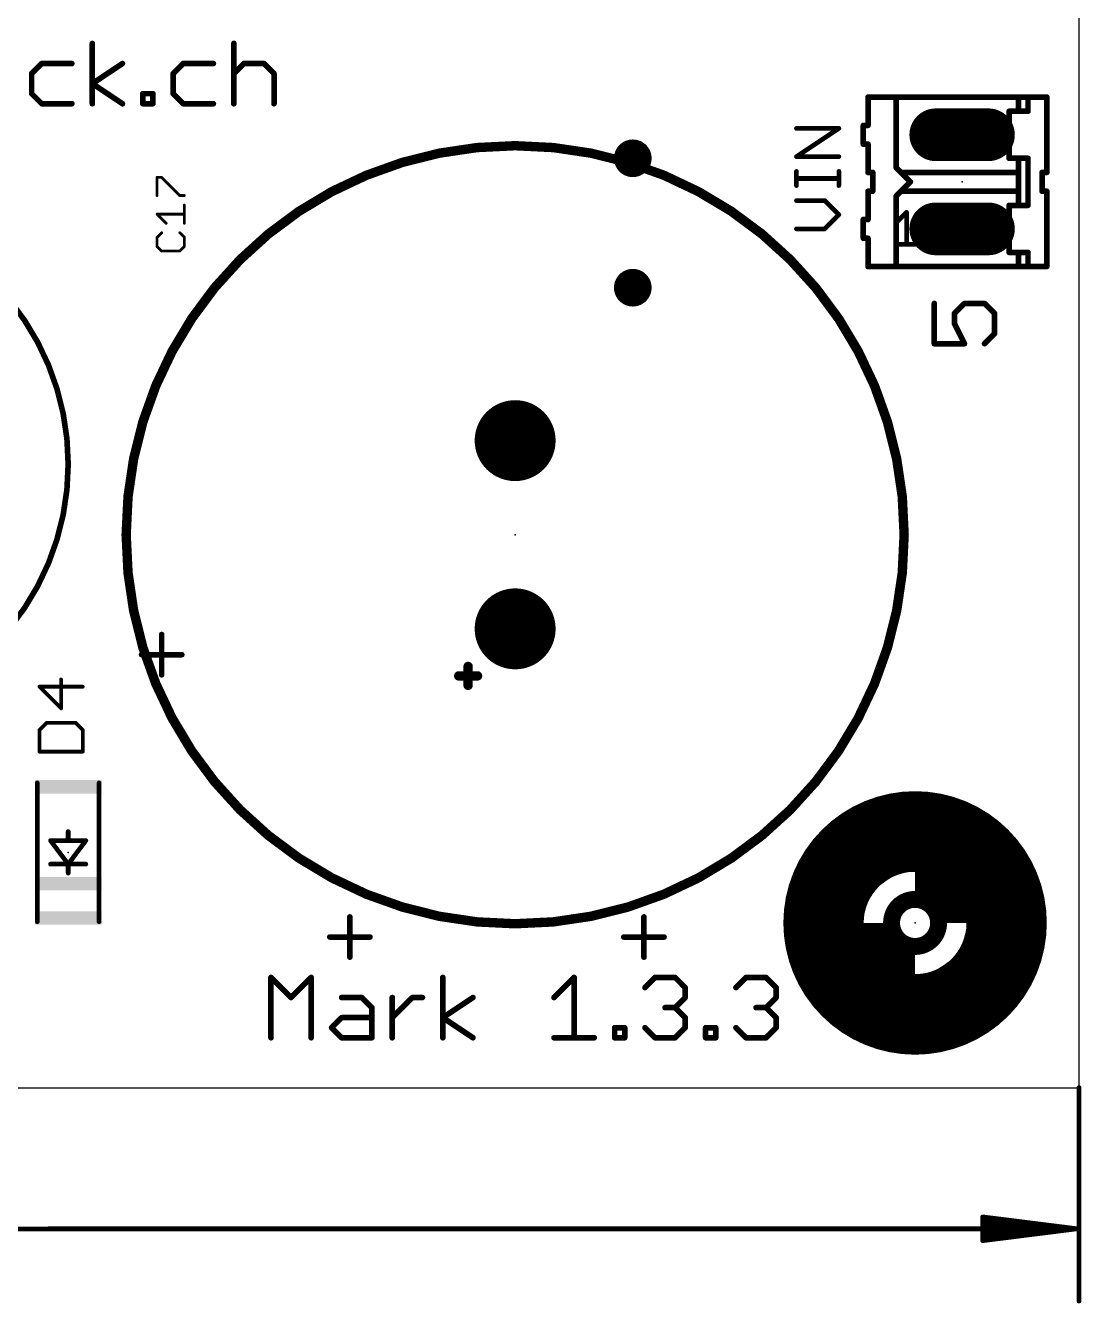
# Model space of a CAD drawing. Extents: x -7 to 105, y 1 to 61.
# Drawn here: x 76.32 to 104.82, y 0.52 to 35.02 of the extents above; entities that cross this region are included whole.
import ezdxf

# ---------------------------------------------------------------- set-up
doc = ezdxf.new("R2010")
doc.units = 0
for name, color, linetype in [('17', 110, 'CONTINUOUS'), ('18', 110, 'CONTINUOUS'), ('20', 53, 'CONTINUOUS'), ('21', 253, 'CONTINUOUS'), ('23', 53, 'CONTINUOUS'), ('25', 253, 'CONTINUOUS'), ('39', 12, 'CONTINUOUS'), ('40', 132, 'CONTINUOUS'), ('41', 12, 'CONTINUOUS'), ('42', 132, 'CONTINUOUS'), ('44', 253, 'CONTINUOUS'), ('47', 253, 'CONTINUOUS'), ('51', 253, 'CONTINUOUS')]:
    doc.layers.add(name, color=color, linetype=linetype)

# ---------------------------------------------------------------- blocks, each defined once
blk = doc.blocks.new('ROUNDP')
at = {"const_width": 0.5}
blk.add_lwpolyline([(0, -0.25, 1), (0, 0.25, 1), (0, -0.25)], format="xyb", dxfattribs=at)
blk = doc.blocks.new('RECT')
blk.add_solid([(-0.5, -0.5), (0.5, -0.5), (-0.5, 0.5), (0.5, 0.5)])
blk = doc.blocks.new('LONGP100')
at = {"const_width": 1}
blk.add_lwpolyline([(-0.5, 0), (0.5, 0)], dxfattribs=at)
at = {"const_width": 0.5}
for points in [[(-0.5, 0.25, 1), (-0.5, -0.25)], [(0.5, -0.25, 1), (0.5, 0.25)]]:
    blk.add_lwpolyline(points, format="xyb", dxfattribs=at)
blk = doc.blocks.new('ROUNDV')
at = {"const_width": 0.5}
blk.add_lwpolyline([(0, -0.25, 1), (0, 0.25, 1), (0, -0.25)], format="xyb", dxfattribs=at)

msp = doc.modelspace()

# ---------------------------------------------------------------- linework, layer by layer
at = {"layer": '20'}
for p, q in [((104.755, 6.35), (104.755, 57.1375)), ((104.755, 6.3375), (0, 6.3375))]:
    msp.add_line(p, q, dxfattribs=at)
msp.add_circle((100.33, 10.795), 1.4, dxfattribs=at)
at = {"layer": '21'}
for points, const_width in [([(99.822, 33.0835), (99.06, 33.0835)], 0.1524), ([(99.06, 32.3215), (99.06, 33.0835)], 0.1524), ([(99.822, 31.1785), (99.822, 33.0835)], 0.1524), ([(99.822, 33.0835), (103.124, 33.0835)], 0.1524), ([(103.124, 32.7025), (103.124, 33.0835)], 0.1524), ([(103.124, 33.0835), (103.378, 33.0835)], 0.1524), ([(103.378, 33.0835), (103.886, 33.0835)], 0.1524), ([(103.378, 33.0835), (103.378, 32.7025)], 0.1524), ([(103.886, 33.0835), (103.886, 31.0515)], 0.1524), ([(102.87, 31.4325), (102.87, 32.7025)], 0.1524), ([(103.124, 32.7025), (102.87, 32.7025)], 0.1524), ([(103.378, 32.7025), (103.124, 32.7025)], 0.1524), ([(99.06, 32.3215), (98.933, 32.3215)], 0.1524), ([(98.933, 32.3215), (98.933, 31.8135)], 0.1524), ([(99.06, 31.8135), (98.933, 31.8135)], 0.1524), ([(99.06, 31.0515), (99.06, 31.8135)], 0.1524), ([(103.124, 31.4325), (102.87, 31.4325)], 0.1524), ([(103.378, 31.4325), (103.124, 31.4325)], 0.1524), ([(103.124, 31.0515), (103.124, 31.4325)], 0.1524), ([(103.378, 30.1625), (103.378, 31.4325)], 0.1524), ([(99.187, 31.0515), (99.06, 31.0515)], 0.1524), ([(99.187, 31.0515), (99.187, 30.5435)], 0.1524), ([(99.949, 31.0515), (99.822, 31.1785)], 0.1524), ([(100.203, 30.7975), (99.949, 31.0515)], 0.1524), ([(103.124, 31.0515), (99.949, 31.0515)], 0.1524), ([(103.124, 30.5435), (103.124, 31.0515)], 0.1524), ([(103.759, 31.0515), (103.759, 30.5435)], 0.1524), ([(103.759, 31.0515), (103.886, 31.0515)], 0.1524), ([(99.949, 30.5435), (100.203, 30.7975)], 0.1524), ([(99.187, 30.5435), (99.06, 30.5435)], 0.1524), ([(99.06, 30.5435), (99.06, 29.7815)], 0.1524), ([(99.822, 30.4165), (99.949, 30.5435)], 0.1524), ([(99.822, 28.5115), (99.822, 30.4165)], 0.1524), ([(103.124, 30.5435), (99.949, 30.5435)], 0.1524), ([(103.124, 30.1625), (103.124, 30.5435)], 0.1524), ([(103.759, 30.5435), (103.886, 30.5435)], 0.1524), ([(103.886, 30.5435), (103.886, 28.5115)], 0.1524), ([(99.8116, 29.6846), (100.0997, 29.9727)], 0.127), ([(100.0997, 29.9727), (100.0997, 29.1084)], 0.127), ([(102.87, 28.8925), (102.87, 30.1625)], 0.1524), ([(103.124, 30.1625), (102.87, 30.1625)], 0.1524), ([(103.378, 30.1625), (103.124, 30.1625)], 0.1524), ([(99.06, 29.7815), (98.933, 29.7815)], 0.1524), ([(98.933, 29.7815), (98.933, 29.2735)], 0.1524), ([(99.06, 29.2735), (98.933, 29.2735)], 0.1524), ([(99.06, 28.5115), (99.06, 29.2735)], 0.1524), ([(99.8116, 29.1084), (100.3878, 29.1084)], 0.127), ([(103.124, 28.8925), (102.87, 28.8925)], 0.1524), ([(103.378, 28.8925), (103.124, 28.8925)], 0.1524), ([(103.124, 28.8925), (103.124, 28.5115)], 0.1524), ([(103.378, 28.5115), (103.378, 28.8925)], 0.1524), ([(99.06, 28.5115), (99.822, 28.5115)], 0.1524), ([(99.822, 28.5115), (103.124, 28.5115)], 0.1524), ([(103.124, 28.5115), (103.378, 28.5115)], 0.1524), ([(103.378, 28.5115), (103.886, 28.5115)], 0.1524), ([(77.47, 13.0175), (77.47, 13.2613)], 0.127), ([(77.47, 13.0175), (76.9937, 13.0175)], 0.127), ([(76.9937, 13.0175), (77.47, 12.3825)], 0.127), ([(77.47, 12.3825), (77.9463, 13.0175)], 0.127), ([(77.9463, 13.0175), (77.47, 13.0175)], 0.127), ([(77.47, 12.3825), (76.9937, 12.3825)], 0.127), ([(77.47, 12.3825), (77.9463, 12.3825)], 0.127), ([(77.47, 12.3825), (77.47, 12.1387)], 0.127)]:
    msp.add_lwpolyline(points, dxfattribs=dict(at, const_width=const_width))
for points, const_width in [([(99.06, 33.1216, 1), (99.06, 33.0454)], 0.0762), ([(99.0981, 33.0835, 1), (99.0219, 33.0835)], 0.0762), ([(99.8601, 33.0835, 1), (99.7839, 33.0835)], 0.0762), ([(99.822, 33.1216, 1), (99.822, 33.0454)], 0.0762), ([(99.822, 33.0454, 1), (99.822, 33.1216)], 0.0762), ([(103.1621, 33.0835, 1), (103.0859, 33.0835)], 0.0762), ([(103.124, 33.1216, 1), (103.124, 33.0454)], 0.0762), ([(103.124, 33.0454, 1), (103.124, 33.1216)], 0.0762), ([(103.378, 33.1216, 1), (103.378, 33.0454)], 0.0762), ([(103.4161, 33.0835, 1), (103.3399, 33.0835)], 0.0762), ([(103.378, 33.0454, 1), (103.378, 33.1216)], 0.0762), ([(103.9241, 33.0835, 1), (103.8479, 33.0835)], 0.0762), ([(103.886, 33.0454, 1), (103.886, 33.1216)], 0.0762), ([(102.9081, 32.7025, 1), (102.8319, 32.7025)], 0.0762), ([(102.87, 32.7406, 1), (102.87, 32.6644)], 0.0762), ([(103.124, 32.7406, 1), (103.124, 32.6644)], 0.0762), ([(103.124, 32.6644, 1), (103.124, 32.7406)], 0.0762), ([(103.378, 32.6644, 1), (103.378, 32.7406)], 0.0762), ([(103.0859, 32.7025, 1), (103.1621, 32.7025)], 0.0762), ([(103.3399, 32.7025, 1), (103.4161, 32.7025)], 0.0762), ([(98.933, 32.3596, 1), (98.933, 32.2834)], 0.0762), ([(98.9711, 32.3215, 1), (98.8949, 32.3215)], 0.0762), ([(99.0219, 32.3215, 1), (99.0981, 32.3215)], 0.0762), ([(99.06, 32.2834, 1), (99.06, 32.3596)], 0.0762), ([(89.535, 10.7725, 1), (89.535, 31.7725, 1), (89.535, 10.7725)], 0.254), ([(98.933, 31.8516, 1), (98.933, 31.7754)], 0.0762), ([(98.8949, 31.8135, 1), (98.9711, 31.8135)], 0.0762), ([(99.0981, 31.8135, 1), (99.0219, 31.8135)], 0.0762), ([(99.06, 31.7754, 1), (99.06, 31.8516)], 0.0762), ([(102.87, 31.4706, 1), (102.87, 31.3944)], 0.0762), ([(102.8319, 31.4325, 1), (102.9081, 31.4325)], 0.0762), ([(103.124, 31.4706, 1), (103.124, 31.3944)], 0.0762), ([(103.1621, 31.4325, 1), (103.0859, 31.4325)], 0.0762), ([(103.124, 31.3944, 1), (103.124, 31.4706)], 0.0762), ([(103.4161, 31.4325, 1), (103.3399, 31.4325)], 0.0762), ([(103.378, 31.3944, 1), (103.378, 31.4706)], 0.0762), ([(99.06, 31.0896, 1), (99.06, 31.0134)], 0.0762), ([(99.0219, 31.0515, 1), (99.0981, 31.0515)], 0.0762), ([(99.2251, 31.0515, 1), (99.1489, 31.0515)], 0.0762), ([(99.187, 31.0134, 1), (99.187, 31.0896)], 0.0762), ([(99.7839, 31.1785, 1), (99.8601, 31.1785)], 0.0762), ([(99.8489, 31.2054, 1), (99.7951, 31.1516)], 0.0762), ([(99.949, 31.0896, 1), (99.949, 31.0134)], 0.0762), ([(99.9759, 31.0784, 1), (99.9221, 31.0246)], 0.0762), ([(99.9221, 31.0246, 1), (99.9759, 31.0784)], 0.0762), ([(103.1621, 31.0515, 1), (103.0859, 31.0515)], 0.0762), ([(103.0859, 31.0515, 1), (103.1621, 31.0515)], 0.0762), ([(103.124, 31.0134, 1), (103.124, 31.0896)], 0.0762), ([(103.7971, 31.0515, 1), (103.7209, 31.0515)], 0.0762), ([(103.759, 31.0896, 1), (103.759, 31.0134)], 0.0762), ([(103.8479, 31.0515, 1), (103.9241, 31.0515)], 0.0762), ([(103.886, 31.0134, 1), (103.886, 31.0896)], 0.0762), ([(100.2299, 30.7706, 1), (100.1761, 30.8244)], 0.0762), ([(100.1761, 30.7706, 1), (100.2299, 30.8244)], 0.0762), ([(99.06, 30.5816, 1), (99.06, 30.5054)], 0.0762), ([(99.0981, 30.5435, 1), (99.0219, 30.5435)], 0.0762), ([(99.1489, 30.5435, 1), (99.2251, 30.5435)], 0.0762), ([(99.187, 30.5054, 1), (99.187, 30.5816)], 0.0762), ([(99.8601, 30.4165, 1), (99.7839, 30.4165)], 0.0762), ([(99.7951, 30.4434, 1), (99.8489, 30.3896)], 0.0762), ([(99.949, 30.5816, 1), (99.949, 30.5054)], 0.0762), ([(99.9221, 30.5704, 1), (99.9759, 30.5166)], 0.0762), ([(99.9759, 30.5166, 1), (99.9221, 30.5704)], 0.0762), ([(103.1621, 30.5435, 1), (103.0859, 30.5435)], 0.0762), ([(103.0859, 30.5435, 1), (103.1621, 30.5435)], 0.0762), ([(103.124, 30.5054, 1), (103.124, 30.5816)], 0.0762), ([(103.759, 30.5816, 1), (103.759, 30.5054)], 0.0762), ([(103.7209, 30.5435, 1), (103.7971, 30.5435)], 0.0762), ([(103.9241, 30.5435, 1), (103.8479, 30.5435)], 0.0762), ([(103.886, 30.5054, 1), (103.886, 30.5816)], 0.0762), ([(70.485, 16.1925, 1), (70.485, 30.1625, 1), (70.485, 16.1925)], 0.1524), ([(100.1314, 29.9727, 1), (100.0679, 29.9727)], 0.0635), ([(100.1221, 29.9503, 1), (100.0772, 29.9952)], 0.0635), ([(102.9081, 30.1625, 1), (102.8319, 30.1625)], 0.0762), ([(102.87, 30.2006, 1), (102.87, 30.1244)], 0.0762), ([(103.124, 30.2006, 1), (103.124, 30.1244)], 0.0762), ([(103.0859, 30.1625, 1), (103.1621, 30.1625)], 0.0762), ([(103.124, 30.1244, 1), (103.124, 30.2006)], 0.0762), ([(103.3399, 30.1625, 1), (103.4161, 30.1625)], 0.0762), ([(103.378, 30.1244, 1), (103.378, 30.2006)], 0.0762), ([(98.933, 29.8196, 1), (98.933, 29.7434)], 0.0762), ([(98.9711, 29.7815, 1), (98.8949, 29.7815)], 0.0762), ([(99.0219, 29.7815, 1), (99.0981, 29.7815)], 0.0762), ([(99.06, 29.7434, 1), (99.06, 29.8196)], 0.0762), ([(99.7891, 29.7071, 1), (99.834, 29.6622)], 0.0635), ([(98.933, 29.3116, 1), (98.933, 29.2354)], 0.0762), ([(99.0981, 29.2735, 1), (99.0219, 29.2735)], 0.0762), ([(99.06, 29.2354, 1), (99.06, 29.3116)], 0.0762), ([(98.8949, 29.2735, 1), (98.9711, 29.2735)], 0.0762), ([(99.8116, 29.1402, 1), (99.8116, 29.0767)], 0.0635), ([(100.0679, 29.1084, 1), (100.1314, 29.1084)], 0.0635), ([(100.3878, 29.0767, 1), (100.3878, 29.1402)], 0.0635), ([(102.87, 28.9306, 1), (102.87, 28.8544)], 0.0762), ([(102.8319, 28.8925, 1), (102.9081, 28.8925)], 0.0762), ([(103.124, 28.9306, 1), (103.124, 28.8544)], 0.0762), ([(103.1621, 28.8925, 1), (103.0859, 28.8925)], 0.0762), ([(103.124, 28.8544, 1), (103.124, 28.9306)], 0.0762), ([(103.4161, 28.8925, 1), (103.3399, 28.8925)], 0.0762), ([(103.378, 28.8544, 1), (103.378, 28.9306)], 0.0762), ([(99.06, 28.5496, 1), (99.06, 28.4734)], 0.0762), ([(99.0219, 28.5115, 1), (99.0981, 28.5115)], 0.0762), ([(99.822, 28.5496, 1), (99.822, 28.4734)], 0.0762), ([(99.7839, 28.5115, 1), (99.8601, 28.5115)], 0.0762), ([(99.822, 28.4734, 1), (99.822, 28.5496)], 0.0762), ([(103.124, 28.5496, 1), (103.124, 28.4734)], 0.0762), ([(103.0859, 28.5115, 1), (103.1621, 28.5115)], 0.0762), ([(103.124, 28.4734, 1), (103.124, 28.5496)], 0.0762), ([(103.378, 28.5496, 1), (103.378, 28.4734)], 0.0762), ([(103.3399, 28.5115, 1), (103.4161, 28.5115)], 0.0762), ([(103.378, 28.4734, 1), (103.378, 28.5496)], 0.0762), ([(103.8479, 28.5115, 1), (103.9241, 28.5115)], 0.0762), ([(103.886, 28.4734, 1), (103.886, 28.5496)], 0.0762), ([(100.33, 7.874, 1), (100.33, 13.716, 1), (100.33, 7.874)], 0.1524), ([(77.5018, 13.2613, 1), (77.4382, 13.2613)], 0.0635), ([(76.9937, 13.0493, 1), (76.9937, 12.9857)], 0.0635), ([(77.0191, 13.0366, 1), (76.9683, 12.9984)], 0.0635), ([(77.47, 13.0493, 1), (77.47, 12.9857)], 0.0635), ([(77.4382, 13.0175, 1), (77.5018, 13.0175)], 0.0635), ([(77.47, 12.9857, 1), (77.47, 13.0493)], 0.0635), ([(77.9717, 12.9984, 1), (77.9209, 13.0366)], 0.0635), ([(77.9463, 12.9857, 1), (77.9463, 13.0493)], 0.0635), ([(76.9937, 12.4143, 1), (76.9937, 12.3507)], 0.0635), ([(77.47, 12.4143, 1), (77.47, 12.3507)], 0.0635), ([(77.5018, 12.3825, 1), (77.4382, 12.3825)], 0.0635), ([(77.4446, 12.4016, 1), (77.4954, 12.3634)], 0.0635), ([(77.4446, 12.3634, 1), (77.4954, 12.4016)], 0.0635), ([(77.47, 12.3507, 1), (77.47, 12.4143)], 0.0635), ([(77.9463, 12.3507, 1), (77.9463, 12.4143)], 0.0635), ([(77.4382, 12.1387, 1), (77.5018, 12.1387)], 0.0635), ([(100.33, 9.295, 1), (100.33, 12.295, 1), (100.33, 9.295)], 0.2032)]:
    msp.add_lwpolyline(points, format="xyb", dxfattribs=dict(at, const_width=const_width))
at = {"layer": '23'}
for p in [(101.6, 30.7975), (89.535, 21.2725), (77.47, 12.7), (100.33, 10.795)]:
    msp.add_point(p, dxfattribs=at)
at = {"layer": '25'}
for points, const_width in [([(78.1215, 32.9057), (78.1215, 34.5327)], 0.1524), ([(81.9415, 34.5327), (81.9415, 32.9057)], 0.1524), ([(76.7555, 33.9904), (76.4843, 33.7192)], 0.1524), ([(77.569, 33.9904), (76.7555, 33.9904)], 0.1524), ([(78.1215, 33.448), (78.935, 33.9904)], 0.1524), ([(80.5755, 33.9904), (80.3043, 33.7192)], 0.1524), ([(81.389, 33.9904), (80.5755, 33.9904)], 0.1524), ([(81.9415, 33.7192), (82.2127, 33.9904)], 0.1524), ([(82.2127, 33.9904), (82.755, 33.9904)], 0.1524), ([(82.755, 33.9904), (83.0262, 33.7192)], 0.1524), ([(76.4843, 33.7192), (76.4843, 33.1769)], 0.1524), ([(78.935, 32.9057), (78.1215, 33.448)], 0.1524), ([(80.3043, 33.7192), (80.3043, 33.1769)], 0.1524), ([(83.0262, 33.7192), (83.0262, 32.9057)], 0.1524), ([(76.4843, 33.1769), (76.7555, 32.9057)], 0.1524), ([(79.4858, 32.9057), (79.4858, 33.1769)], 0.1524), ([(79.4858, 33.1769), (79.7569, 33.1769)], 0.1524), ([(79.7569, 33.1769), (79.7569, 32.9057)], 0.1524), ([(80.3043, 33.1769), (80.5755, 32.9057)], 0.1524), ([(76.7555, 32.9057), (77.569, 32.9057)], 0.1524), ([(79.7569, 32.9057), (79.4858, 32.9057)], 0.1524), ([(80.5755, 32.9057), (81.389, 32.9057)], 0.1524), ([(97.1286, 31.4765), (98.2726, 32.2391)], 0.127), ([(98.2726, 32.2391), (97.1286, 32.2391)], 0.127), ([(98.2726, 31.4765), (97.1286, 31.4765)], 0.127), ([(97.1286, 30.6969), (97.1286, 31.0782)], 0.127), ([(98.2726, 30.6969), (98.2726, 31.0782)], 0.127), ([(79.8697, 30.4274), (79.8697, 30.9189)], 0.0762), ([(79.8697, 30.9189), (79.9925, 30.9189)], 0.0762), ([(79.9925, 30.9189), (80.484, 30.4274)], 0.0762), ([(98.2726, 30.8876), (97.1286, 30.8876)], 0.127), ([(80.484, 30.4274), (80.6069, 30.4274)], 0.0762), ([(97.8913, 30.2902), (97.1286, 30.2902)], 0.127), ([(98.2726, 29.9088), (97.8913, 30.2902)], 0.127), ([(80.6069, 29.679), (80.6069, 30.1705)], 0.0762), ([(80.1154, 29.679), (79.8697, 29.9248)], 0.0762), ([(79.8697, 29.9248), (80.6069, 29.9248)], 0.0762), ([(97.8913, 29.5275), (98.2726, 29.9088)], 0.127), ([(79.9925, 29.4221), (79.8697, 29.2992)], 0.0762), ([(79.8697, 29.2992), (79.8697, 29.0535)], 0.0762), ([(80.6069, 29.2992), (80.484, 29.4221)], 0.0762), ([(80.6069, 29.0535), (80.6069, 29.2992)], 0.0762), ([(97.1286, 29.5275), (97.8913, 29.5275)], 0.127), ([(79.8697, 29.0535), (79.9925, 28.9306)], 0.0762), ([(80.484, 28.9306), (80.6069, 29.0535)], 0.0762), ([(79.9925, 28.9306), (80.484, 28.9306)], 0.0762), ([(100.8493, 27.5134), (100.8493, 26.4287)], 0.1524), ([(101.3916, 27.2422), (101.6628, 27.5134)], 0.1524), ([(101.3916, 26.971), (101.3916, 27.2422)], 0.1524), ([(101.6628, 27.5134), (102.2051, 27.5134)], 0.1524), ([(102.2051, 27.5134), (102.4763, 27.2422)], 0.1524), ([(102.4763, 27.2422), (102.4763, 26.6999)], 0.1524), ([(101.6628, 26.4287), (101.3916, 26.971)], 0.1524), ([(102.4763, 26.6999), (102.2051, 26.4287)], 0.1524), ([(100.8493, 26.4287), (101.6628, 26.4287)], 0.1524), ([(79.9935, 18.577), (79.9935, 17.4924)], 0.1524), ([(79.4512, 18.0347), (80.5359, 18.0347)], 0.1524), ([(77.279, 16.5872), (77.279, 17.3668)], 0.1016), ([(77.8637, 17.1719), (76.6943, 17.1719)], 0.1016), ([(76.6943, 17.1719), (77.279, 16.5872)], 0.1016), ([(76.8892, 16.1974), (76.6943, 16.0025)], 0.1016), ([(77.6688, 16.1974), (76.8892, 16.1974)], 0.1016), ([(77.8637, 16.0025), (77.6688, 16.1974)], 0.1016), ([(76.6943, 16.0025), (76.6943, 15.4178)], 0.1016), ([(77.8637, 15.4178), (77.8637, 16.0025)], 0.1016), ([(76.6943, 15.4178), (77.8637, 15.4178)], 0.1016), ([(85.0735, 10.957), (85.0735, 9.8724)], 0.1524), ([(93.011, 10.957), (93.011, 9.8724)], 0.1524), ([(84.5312, 10.4147), (85.6159, 10.4147)], 0.1524), ([(92.4687, 10.4147), (93.5534, 10.4147)], 0.1524), ([(82.9437, 7.6962), (82.9437, 9.3232)], 0.1524), ([(82.9437, 9.3232), (83.486, 8.7809)], 0.1524), ([(83.486, 8.7809), (84.0284, 9.3232)], 0.1524), ([(84.0284, 9.3232), (84.0284, 7.6962)], 0.1524), ([(87.5823, 7.6962), (87.5823, 9.3232)], 0.1524), ([(90.5838, 8.7809), (91.1261, 9.3232)], 0.1524), ([(91.1261, 9.3232), (91.1261, 7.6962)], 0.1524), ([(93.0395, 9.052), (93.3107, 9.3232)], 0.1524), ([(93.3107, 9.3232), (93.853, 9.3232)], 0.1524), ([(93.853, 9.3232), (94.1242, 9.052)], 0.1524), ([(95.4952, 9.052), (95.7664, 9.3232)], 0.1524), ([(95.7664, 9.3232), (96.3087, 9.3232)], 0.1524), ([(96.3087, 9.3232), (96.5799, 9.052)], 0.1524), ([(94.1242, 9.052), (94.1242, 8.7809)], 0.1524), ([(96.5799, 9.052), (96.5799, 8.7809)], 0.1524), ([(84.852, 8.7809), (85.3944, 8.7809)], 0.1524), ([(85.3944, 8.7809), (85.6655, 8.5097)], 0.1524), ([(86.218, 7.6962), (86.218, 8.7809)], 0.1524), ([(86.218, 8.2385), (86.7603, 8.7809)], 0.1524), ([(86.7603, 8.7809), (87.0315, 8.7809)], 0.1524), ([(87.5823, 8.2385), (88.3958, 8.7809)], 0.1524), ([(94.1242, 8.7809), (93.853, 8.5097)], 0.1524), ([(96.5799, 8.7809), (96.3087, 8.5097)], 0.1524), ([(84.5809, 7.9674), (84.852, 8.2385)], 0.1524), ([(84.852, 8.2385), (85.6655, 8.2385)], 0.1524), ([(85.6655, 8.5097), (85.6655, 7.6962)], 0.1524), ([(88.3958, 7.6962), (87.5823, 8.2385)], 0.1524), ([(93.853, 8.5097), (93.5818, 8.5097)], 0.1524), ([(93.853, 8.5097), (94.1242, 8.2385)], 0.1524), ([(94.1242, 8.2385), (94.1242, 7.9674)], 0.1524), ([(96.3087, 8.5097), (96.0376, 8.5097)], 0.1524), ([(96.3087, 8.5097), (96.5799, 8.2385)], 0.1524), ([(96.5799, 8.2385), (96.5799, 7.9674)], 0.1524), ([(84.852, 7.6962), (84.5809, 7.9674)], 0.1524), ([(92.2209, 7.6962), (92.2209, 7.9674)], 0.1524), ([(92.2209, 7.9674), (92.4921, 7.9674)], 0.1524), ([(92.4921, 7.9674), (92.4921, 7.6962)], 0.1524), ([(93.3107, 7.6962), (93.0395, 7.9674)], 0.1524), ([(94.1242, 7.9674), (93.853, 7.6962)], 0.1524), ([(94.6767, 7.6962), (94.6767, 7.9674)], 0.1524), ([(94.6767, 7.9674), (94.9478, 7.9674)], 0.1524), ([(94.9478, 7.9674), (94.9478, 7.6962)], 0.1524), ([(95.7664, 7.6962), (95.4952, 7.9674)], 0.1524), ([(96.5799, 7.9674), (96.3087, 7.6962)], 0.1524), ([(85.6655, 7.6962), (84.852, 7.6962)], 0.1524), ([(90.5838, 7.6962), (91.6684, 7.6962)], 0.1524), ([(92.4921, 7.6962), (92.2209, 7.6962)], 0.1524), ([(93.853, 7.6962), (93.3107, 7.6962)], 0.1524), ([(94.9478, 7.6962), (94.6767, 7.6962)], 0.1524), ([(96.3087, 7.6962), (95.7664, 7.6962)], 0.1524)]:
    msp.add_lwpolyline(points, dxfattribs=dict(at, const_width=const_width))
for points, const_width in [([(78.1596, 34.5327, 1), (78.0834, 34.5327)], 0.0762), ([(81.9796, 34.5327, 1), (81.9034, 34.5327)], 0.0762), ([(76.7555, 34.0285, 1), (76.7555, 33.9523)], 0.0762), ([(76.7824, 33.9634, 1), (76.7285, 34.0173)], 0.0762), ([(77.569, 33.9523, 1), (77.569, 34.0285)], 0.0762), ([(78.9561, 33.9587, 1), (78.9138, 34.0221)], 0.0762), ([(80.5755, 34.0285, 1), (80.5755, 33.9523)], 0.0762), ([(80.6024, 33.9634, 1), (80.5486, 34.0173)], 0.0762), ([(81.389, 33.9523, 1), (81.389, 34.0285)], 0.0762), ([(82.2127, 34.0285, 1), (82.2127, 33.9523)], 0.0762), ([(82.2396, 33.9634, 1), (82.1857, 34.0173)], 0.0762), ([(82.7819, 34.0173, 1), (82.7281, 33.9634)], 0.0762), ([(82.755, 33.9523, 1), (82.755, 34.0285)], 0.0762), ([(76.5224, 33.7192, 1), (76.4462, 33.7192)], 0.0762), ([(76.4574, 33.7461, 1), (76.5113, 33.6923)], 0.0762), ([(78.1426, 33.4797, 1), (78.1003, 33.4163)], 0.0762), ([(78.1003, 33.4797, 1), (78.1426, 33.4163)], 0.0762), ([(80.3424, 33.7192, 1), (80.2662, 33.7192)], 0.0762), ([(80.2774, 33.7461, 1), (80.3313, 33.6923)], 0.0762), ([(81.9146, 33.7461, 1), (81.9684, 33.6923)], 0.0762), ([(83.0643, 33.7192, 1), (82.9881, 33.7192)], 0.0762), ([(82.9992, 33.6923, 1), (83.0531, 33.7461)], 0.0762), ([(76.5113, 33.2038, 1), (76.4574, 33.1499)], 0.0762), ([(76.4462, 33.1769, 1), (76.5224, 33.1769)], 0.0762), ([(79.5239, 33.1769, 1), (79.4477, 33.1769)], 0.0762), ([(79.4858, 33.215, 1), (79.4858, 33.1388)], 0.0762), ([(79.795, 33.1769, 1), (79.7188, 33.1769)], 0.0762), ([(79.7569, 33.1388, 1), (79.7569, 33.215)], 0.0762), ([(80.3313, 33.2038, 1), (80.2774, 33.1499)], 0.0762), ([(80.2662, 33.1769, 1), (80.3424, 33.1769)], 0.0762), ([(76.7555, 32.9438, 1), (76.7555, 32.8676)], 0.0762), ([(76.7285, 32.8788, 1), (76.7824, 32.9326)], 0.0762), ([(77.569, 32.8676, 1), (77.569, 32.9438)], 0.0762), ([(78.0834, 32.9057, 1), (78.1596, 32.9057)], 0.0762), ([(78.9138, 32.874, 1), (78.9561, 32.9374)], 0.0762), ([(79.4858, 32.9438, 1), (79.4858, 32.8676)], 0.0762), ([(79.4477, 32.9057, 1), (79.5239, 32.9057)], 0.0762), ([(79.7188, 32.9057, 1), (79.795, 32.9057)], 0.0762), ([(79.7569, 32.8676, 1), (79.7569, 32.9438)], 0.0762), ([(80.5755, 32.9438, 1), (80.5755, 32.8676)], 0.0762), ([(80.5486, 32.8788, 1), (80.6024, 32.9326)], 0.0762), ([(81.389, 32.8676, 1), (81.389, 32.9438)], 0.0762), ([(81.9034, 32.9057, 1), (81.9796, 32.9057)], 0.0762), ([(82.9881, 32.9057, 1), (83.0643, 32.9057)], 0.0762), ([(97.1286, 32.2709, 1), (97.1286, 32.2074)], 0.0635), ([(98.2902, 32.2127, 1), (98.255, 32.2656)], 0.0635), ([(98.2726, 32.2074, 1), (98.2726, 32.2709)], 0.0635), ([(97.1286, 31.5082, 1), (97.1286, 31.4447)], 0.0635), ([(97.111, 31.5029, 1), (97.1462, 31.4501)], 0.0635), ([(98.2726, 31.4447, 1), (98.2726, 31.5082)], 0.0635), ([(97.1604, 31.0782, 1), (97.0969, 31.0782)], 0.0635), ([(98.3044, 31.0782, 1), (98.2409, 31.0782)], 0.0635), ([(79.8887, 30.9189, 1), (79.8506, 30.9189)], 0.0381), ([(79.8697, 30.938, 1), (79.8697, 30.8999)], 0.0381), ([(80.006, 30.9324, 1), (79.9791, 30.9054)], 0.0381), ([(79.9925, 30.8999, 1), (79.9925, 30.938)], 0.0381), ([(97.1286, 30.9193, 1), (97.1286, 30.8558)], 0.0635), ([(97.0969, 30.6969, 1), (97.1604, 30.6969)], 0.0635), ([(98.2409, 30.6969, 1), (98.3044, 30.6969)], 0.0635), ([(98.2726, 30.8558, 1), (98.2726, 30.9193)], 0.0635), ([(79.8506, 30.4274, 1), (79.8887, 30.4274)], 0.0381), ([(80.484, 30.4465, 1), (80.484, 30.4084)], 0.0381), ([(80.4706, 30.414, 1), (80.4975, 30.4409)], 0.0381), ([(80.6069, 30.4084, 1), (80.6069, 30.4465)], 0.0381), ([(97.1286, 30.3219, 1), (97.1286, 30.2584)], 0.0635), ([(97.9137, 30.3126, 1), (97.8688, 30.2677)], 0.0635), ([(97.8913, 30.2584, 1), (97.8913, 30.3219)], 0.0635), ([(80.626, 30.1705, 1), (80.5879, 30.1705)], 0.0381), ([(79.8831, 29.9382, 1), (79.8562, 29.9113)], 0.0381), ([(79.8697, 29.9438, 1), (79.8697, 29.9057)], 0.0381), ([(80.1019, 29.6655, 1), (80.1289, 29.6925)], 0.0381), ([(80.5879, 29.679, 1), (80.626, 29.679)], 0.0381), ([(80.6069, 29.9057, 1), (80.6069, 29.9438)], 0.0381), ([(98.2951, 29.8864, 1), (98.2501, 29.9313)], 0.0635), ([(98.2501, 29.8864, 1), (98.2951, 29.9313)], 0.0635), ([(79.8562, 29.3127, 1), (79.8831, 29.2857)], 0.0381), ([(79.8887, 29.2992, 1), (79.8506, 29.2992)], 0.0381), ([(80.006, 29.4086, 1), (79.9791, 29.4356)], 0.0381), ([(80.4975, 29.4356, 1), (80.4706, 29.4086)], 0.0381), ([(80.626, 29.2992, 1), (80.5879, 29.2992)], 0.0381), ([(80.5934, 29.2857, 1), (80.6204, 29.3127)], 0.0381), ([(97.1286, 29.5592, 1), (97.1286, 29.4958)], 0.0635), ([(97.8688, 29.55, 1), (97.9137, 29.505)], 0.0635), ([(97.8913, 29.4958, 1), (97.8913, 29.5592)], 0.0635), ([(79.8831, 29.0669, 1), (79.8562, 29.04)], 0.0381), ([(79.8506, 29.0535, 1), (79.8887, 29.0535)], 0.0381), ([(80.5879, 29.0535, 1), (80.626, 29.0535)], 0.0381), ([(80.6204, 29.04, 1), (80.5934, 29.0669)], 0.0381), ([(79.9925, 28.9497, 1), (79.9925, 28.9116)], 0.0381), ([(79.9791, 28.9171, 1), (80.006, 28.9441)], 0.0381), ([(80.4706, 28.9441, 1), (80.4975, 28.9171)], 0.0381), ([(80.484, 28.9116, 1), (80.484, 28.9497)], 0.0381), ([(100.8874, 27.5134, 1), (100.8112, 27.5134)], 0.0762), ([(101.4297, 27.2422, 1), (101.3535, 27.2422)], 0.0762), ([(101.3647, 27.2691, 1), (101.4186, 27.2153)], 0.0762), ([(101.6628, 27.5515, 1), (101.6628, 27.4753)], 0.0762), ([(101.6897, 27.4864, 1), (101.6359, 27.5403)], 0.0762), ([(102.2321, 27.5403, 1), (102.1782, 27.4864)], 0.0762), ([(102.2051, 27.4753, 1), (102.2051, 27.5515)], 0.0762), ([(102.5144, 27.2422, 1), (102.4382, 27.2422)], 0.0762), ([(102.4494, 27.2153, 1), (102.5032, 27.2691)], 0.0762), ([(101.3535, 26.971, 1), (101.4297, 26.971)], 0.0762), ([(101.4257, 26.9881, 1), (101.3576, 26.954)], 0.0762), ([(102.4382, 26.6999, 1), (102.5144, 26.6999)], 0.0762), ([(102.5032, 26.6729, 1), (102.4494, 26.7268)], 0.0762), ([(100.8493, 26.4668, 1), (100.8493, 26.3906)], 0.0762), ([(100.8112, 26.4287, 1), (100.8874, 26.4287)], 0.0762), ([(101.6287, 26.4117, 1), (101.6969, 26.4457)], 0.0762), ([(101.6628, 26.3906, 1), (101.6628, 26.4668)], 0.0762), ([(102.1782, 26.4556, 1), (102.2321, 26.4018)], 0.0762), ([(80.0316, 18.577, 1), (79.9554, 18.577)], 0.0762), ([(79.4512, 18.0728, 1), (79.4512, 17.9966)], 0.0762), ([(80.5359, 17.9966, 1), (80.5359, 18.0728)], 0.0762), ([(77.3044, 17.3668, 1), (77.2536, 17.3668)], 0.0508), ([(79.9554, 17.4924, 1), (80.0316, 17.4924)], 0.0762), ([(76.7123, 17.1899, 1), (76.6763, 17.1539)], 0.0508), ([(76.6943, 17.1973, 1), (76.6943, 17.1465)], 0.0508), ([(77.8637, 17.1465, 1), (77.8637, 17.1973)], 0.0508), ([(77.2536, 16.5872, 1), (77.3044, 16.5872)], 0.0508), ([(77.261, 16.5692, 1), (77.297, 16.6052)], 0.0508), ([(76.8892, 16.2228, 1), (76.8892, 16.172)], 0.0508), ([(76.9072, 16.1794, 1), (76.8712, 16.2154)], 0.0508), ([(77.6868, 16.2154, 1), (77.6508, 16.1794)], 0.0508), ([(77.6688, 16.172, 1), (77.6688, 16.2228)], 0.0508), ([(76.6763, 16.0205, 1), (76.7123, 15.9845)], 0.0508), ([(76.7197, 16.0025, 1), (76.6689, 16.0025)], 0.0508), ([(77.8891, 16.0025, 1), (77.8383, 16.0025)], 0.0508), ([(77.8457, 15.9845, 1), (77.8817, 16.0205)], 0.0508), ([(76.6943, 15.4432, 1), (76.6943, 15.3924)], 0.0508), ([(76.6689, 15.4178, 1), (76.7197, 15.4178)], 0.0508), ([(77.8383, 15.4178, 1), (77.8891, 15.4178)], 0.0508), ([(77.8637, 15.3924, 1), (77.8637, 15.4432)], 0.0508), ([(85.1116, 10.957, 1), (85.0354, 10.957)], 0.0762), ([(93.0491, 10.957, 1), (92.9729, 10.957)], 0.0762), ([(84.5312, 10.4528, 1), (84.5312, 10.3766)], 0.0762), ([(85.6159, 10.3766, 1), (85.6159, 10.4528)], 0.0762), ([(92.4687, 10.4528, 1), (92.4687, 10.3766)], 0.0762), ([(93.5534, 10.3766, 1), (93.5534, 10.4528)], 0.0762), ([(85.0354, 9.8724, 1), (85.1116, 9.8724)], 0.0762), ([(92.9729, 9.8724, 1), (93.0491, 9.8724)], 0.0762), ([(82.9818, 9.3232, 1), (82.9056, 9.3232)], 0.0762), ([(82.9706, 9.3501, 1), (82.9168, 9.2962)], 0.0762), ([(84.0665, 9.3232, 1), (83.9903, 9.3232)], 0.0762), ([(84.0553, 9.2962, 1), (84.0014, 9.3501)], 0.0762), ([(87.6204, 9.3232, 1), (87.5442, 9.3232)], 0.0762), ([(91.1642, 9.3232, 1), (91.088, 9.3232)], 0.0762), ([(91.153, 9.2962, 1), (91.0991, 9.3501)], 0.0762), ([(93.3107, 9.3613, 1), (93.3107, 9.2851)], 0.0762), ([(93.3376, 9.2962, 1), (93.2837, 9.3501)], 0.0762), ([(93.8799, 9.3501, 1), (93.8261, 9.2962)], 0.0762), ([(93.853, 9.2851, 1), (93.853, 9.3613)], 0.0762), ([(95.7664, 9.3613, 1), (95.7664, 9.2851)], 0.0762), ([(95.7933, 9.2962, 1), (95.7395, 9.3501)], 0.0762), ([(96.3357, 9.3501, 1), (96.2818, 9.2962)], 0.0762), ([(96.3087, 9.2851, 1), (96.3087, 9.3613)], 0.0762), ([(93.0126, 9.079, 1), (93.0664, 9.0251)], 0.0762), ([(94.1623, 9.052, 1), (94.0861, 9.052)], 0.0762), ([(94.0972, 9.0251, 1), (94.1511, 9.079)], 0.0762), ([(95.4683, 9.079, 1), (95.5222, 9.0251)], 0.0762), ([(96.618, 9.052, 1), (96.5418, 9.052)], 0.0762), ([(96.553, 9.0251, 1), (96.6068, 9.079)], 0.0762), ([(83.4591, 8.8078, 1), (83.513, 8.7539)], 0.0762), ([(83.4591, 8.7539, 1), (83.513, 8.8078)], 0.0762), ([(84.852, 8.819, 1), (84.852, 8.7428)], 0.0762), ([(85.4213, 8.8078, 1), (85.3674, 8.7539)], 0.0762), ([(85.3944, 8.7428, 1), (85.3944, 8.819)], 0.0762), ([(86.2561, 8.7809, 1), (86.1799, 8.7809)], 0.0762), ([(86.7603, 8.819, 1), (86.7603, 8.7428)], 0.0762), ([(86.7873, 8.7539, 1), (86.7334, 8.8078)], 0.0762), ([(87.0315, 8.7428, 1), (87.0315, 8.819)], 0.0762), ([(88.4169, 8.7492, 1), (88.3747, 8.8126)], 0.0762), ([(90.5568, 8.8078, 1), (90.6107, 8.7539)], 0.0762), ([(94.0861, 8.7809, 1), (94.1623, 8.7809)], 0.0762), ([(94.1511, 8.7539, 1), (94.0972, 8.8078)], 0.0762), ([(96.5418, 8.7809, 1), (96.618, 8.7809)], 0.0762), ([(96.6068, 8.7539, 1), (96.5529, 8.8078)], 0.0762), ([(84.852, 8.2766, 1), (84.852, 8.2004)], 0.0762), ([(84.879, 8.2116, 1), (84.8251, 8.2655)], 0.0762), ([(85.7036, 8.5097, 1), (85.6274, 8.5097)], 0.0762), ([(85.6386, 8.4828, 1), (85.6925, 8.5366)], 0.0762), ([(85.6655, 8.2004, 1), (85.6655, 8.2766)], 0.0762), ([(86.1911, 8.2655, 1), (86.245, 8.2116)], 0.0762), ([(87.6034, 8.2702, 1), (87.5612, 8.2068)], 0.0762), ([(87.5612, 8.2702, 1), (87.6034, 8.2068)], 0.0762), ([(93.5818, 8.5478, 1), (93.5818, 8.4716)], 0.0762), ([(93.8799, 8.5366, 1), (93.826, 8.4828)], 0.0762), ([(93.826, 8.5366, 1), (93.8799, 8.4828)], 0.0762), ([(93.853, 8.4716, 1), (93.853, 8.5478)], 0.0762), ([(94.1623, 8.2385, 1), (94.0861, 8.2385)], 0.0762), ([(94.0972, 8.2116, 1), (94.1511, 8.2655)], 0.0762), ([(96.0376, 8.5478, 1), (96.0376, 8.4716)], 0.0762), ([(96.3357, 8.5366, 1), (96.2818, 8.4828)], 0.0762), ([(96.2818, 8.5366, 1), (96.3357, 8.4828)], 0.0762), ([(96.3087, 8.4716, 1), (96.3087, 8.5478)], 0.0762), ([(96.618, 8.2385, 1), (96.5418, 8.2385)], 0.0762), ([(96.5529, 8.2116, 1), (96.6068, 8.2655)], 0.0762), ([(84.6078, 7.9943, 1), (84.5539, 7.9404)], 0.0762), ([(84.5539, 7.9943, 1), (84.6078, 7.9404)], 0.0762), ([(92.259, 7.9674, 1), (92.1828, 7.9674)], 0.0762), ([(92.2209, 8.0055, 1), (92.2209, 7.9293)], 0.0762), ([(92.5302, 7.9674, 1), (92.454, 7.9674)], 0.0762), ([(92.4921, 7.9293, 1), (92.4921, 8.0055)], 0.0762), ([(93.0664, 7.9943, 1), (93.0126, 7.9404)], 0.0762), ([(94.0861, 7.9674, 1), (94.1623, 7.9674)], 0.0762), ([(94.1511, 7.9404, 1), (94.0972, 7.9943)], 0.0762), ([(94.7148, 7.9674, 1), (94.6386, 7.9674)], 0.0762), ([(94.6767, 8.0055, 1), (94.6767, 7.9293)], 0.0762), ([(94.9859, 7.9674, 1), (94.9097, 7.9674)], 0.0762), ([(94.9478, 7.9293, 1), (94.9478, 8.0055)], 0.0762), ([(95.5222, 7.9943, 1), (95.4683, 7.9404)], 0.0762), ([(96.5418, 7.9674, 1), (96.618, 7.9674)], 0.0762), ([(96.6068, 7.9404, 1), (96.553, 7.9943)], 0.0762), ([(82.9056, 7.6962, 1), (82.9818, 7.6962)], 0.0762), ([(83.9903, 7.6962, 1), (84.0665, 7.6962)], 0.0762), ([(84.852, 7.7343, 1), (84.852, 7.6581)], 0.0762), ([(84.8251, 7.6693, 1), (84.879, 7.7231)], 0.0762), ([(85.6274, 7.6962, 1), (85.7036, 7.6962)], 0.0762), ([(85.6655, 7.6581, 1), (85.6655, 7.7343)], 0.0762), ([(86.1799, 7.6962, 1), (86.2561, 7.6962)], 0.0762), ([(87.5442, 7.6962, 1), (87.6204, 7.6962)], 0.0762), ([(88.3747, 7.6645, 1), (88.4169, 7.7279)], 0.0762), ([(90.5838, 7.7343, 1), (90.5838, 7.6581)], 0.0762), ([(91.088, 7.6962, 1), (91.1642, 7.6962)], 0.0762), ([(91.6684, 7.6581, 1), (91.6684, 7.7343)], 0.0762), ([(92.2209, 7.7343, 1), (92.2209, 7.6581)], 0.0762), ([(92.1828, 7.6962, 1), (92.259, 7.6962)], 0.0762), ([(92.454, 7.6962, 1), (92.5302, 7.6962)], 0.0762), ([(92.4921, 7.6581, 1), (92.4921, 7.7343)], 0.0762), ([(93.3107, 7.7343, 1), (93.3107, 7.6581)], 0.0762), ([(93.2837, 7.6693, 1), (93.3376, 7.7231)], 0.0762), ([(93.8261, 7.7231, 1), (93.8799, 7.6693)], 0.0762), ([(93.853, 7.6581, 1), (93.853, 7.7343)], 0.0762), ([(94.6767, 7.7343, 1), (94.6767, 7.6581)], 0.0762), ([(94.6386, 7.6962, 1), (94.7148, 7.6962)], 0.0762), ([(94.9097, 7.6962, 1), (94.9859, 7.6962)], 0.0762), ([(94.9478, 7.6581, 1), (94.9478, 7.7343)], 0.0762), ([(95.7664, 7.7343, 1), (95.7664, 7.6581)], 0.0762), ([(95.7395, 7.6693, 1), (95.7933, 7.7231)], 0.0762), ([(96.2818, 7.7231, 1), (96.3357, 7.6693)], 0.0762), ([(96.3087, 7.6581, 1), (96.3087, 7.7343)], 0.0762)]:
    msp.add_lwpolyline(points, format="xyb", dxfattribs=dict(at, const_width=const_width))
at = {"layer": '39', "const_width": 2.032}
msp.add_lwpolyline([(100.33, 8.255, 1), (100.33, 13.335, 1), (100.33, 8.255)], format="xyb", dxfattribs=at)
at = {"layer": '40', "const_width": 2.032}
msp.add_lwpolyline([(100.33, 8.255, 1), (100.33, 13.335, 1), (100.33, 8.255)], format="xyb", dxfattribs=at)
at = {"layer": '41', "const_width": 2.032}
msp.add_lwpolyline([(100.33, 8.255, 1), (100.33, 13.335, 1), (100.33, 8.255)], format="xyb", dxfattribs=at)
at = {"layer": '42', "const_width": 2.032}
msp.add_lwpolyline([(100.33, 8.255, 1), (100.33, 13.335, 1), (100.33, 8.255)], format="xyb", dxfattribs=at)
at = {"layer": '44'}
for centre, radius in [((101.6, 32.0675), 0.4572), ((92.71, 31.4325), 0.3048), ((101.6, 29.5275), 0.4572), ((92.71, 27.94), 0.3048), ((89.535, 23.8125), 0.6), ((89.535, 18.7325), 0.6)]:
    msp.add_circle(centre, radius, dxfattribs=at)
at = {"layer": '47', "const_width": 0.13}
for points in [[(104.755, 6.35), (104.7557, 0.59)], [(104.6905, 2.54), (102.1554, 2.8589)], [(102.1554, 2.8589), (102.1555, 2.2204)], [(104.6905, 2.54), (102.1554, 2.7997)], [(0.0655, 2.5275), (104.6905, 2.54)], [(104.6905, 2.54), (102.1554, 2.6697)], [(102.1555, 2.2204), (104.6905, 2.54)], [(102.1555, 2.4097), (104.6905, 2.54)], [(102.1555, 2.2797), (104.6905, 2.54)]]:
    msp.add_lwpolyline(points, dxfattribs=at)
at = {"layer": '47', "const_width": 0.065}
for points in [[(104.7875, 6.35, 1), (104.7225, 6.35)], [(102.1595, 2.8912, 1), (102.1514, 2.8267)], [(102.1879, 2.8589, 1), (102.1229, 2.8589)], [(102.1587, 2.832, 1), (102.1521, 2.7674)], [(102.1571, 2.7021, 1), (102.1538, 2.6372)], [(102.1538, 2.4421, 1), (102.1571, 2.3772)], [(104.6945, 2.5077, 1), (104.6864, 2.5722)], [(104.6864, 2.5077, 1), (104.6945, 2.5722)], [(104.6938, 2.5077, 1), (104.6871, 2.5723)], [(104.6871, 2.5077, 1), (104.6938, 2.5723)], [(104.6888, 2.5075, 1), (104.6921, 2.5724)], [(104.6921, 2.5075, 1), (104.6888, 2.5724)], [(104.6905, 2.5075, 1), (104.6904, 2.5725)], [(102.1522, 2.312, 1), (102.1588, 2.2474)], [(102.1514, 2.2527, 1), (102.1596, 2.1882)], [(102.123, 2.2204, 1), (102.188, 2.2205)], [(104.7232, 0.59, 1), (104.7882, 0.59)]]:
    msp.add_lwpolyline(points, format="xyb", dxfattribs=at)
at = {"layer": '51'}
for points, const_width in [([(88.265, 17.2085), (88.265, 17.7165)], 0.254), ([(88.011, 17.4625), (88.519, 17.4625)], 0.254), ([(76.635, 10.8275), (76.635, 14.5725)], 0.127), ([(78.305, 10.8275), (78.305, 14.5725)], 0.127)]:
    msp.add_lwpolyline(points, dxfattribs=dict(at, const_width=const_width))
for points, const_width in [([(88.3285, 17.7165, 1), (88.2015, 17.7165)], 0.127), ([(88.011, 17.526, 1), (88.011, 17.399)], 0.127), ([(88.2015, 17.2085, 1), (88.3285, 17.2085)], 0.127), ([(88.519, 17.399, 1), (88.519, 17.526)], 0.127), ([(76.6668, 14.5725, 1), (76.6033, 14.5725)], 0.0635), ([(78.3368, 14.5725, 1), (78.2733, 14.5725)], 0.0635), ([(102.108, 10.795, 0.4142), (100.33, 12.573)], 2.286), ([(98.552, 10.795, 0.4142), (100.33, 9.017)], 2.286), ([(100.33, 10.16, 1), (100.33, 11.43, 1), (100.33, 10.16)], 0.4572), ([(76.6033, 10.8275, 1), (76.6668, 10.8275)], 0.0635), ([(78.2733, 10.8275, 1), (78.3368, 10.8275)], 0.0635)]:
    msp.add_lwpolyline(points, format="xyb", dxfattribs=dict(at, const_width=const_width))

# ---------------------------------------------------------------- block references
at = {"layer": '17'}
for name, p, xscale, yscale, rotation in [('LONGP100', (101.6, 32.0675), 1.4224, 1.4224, 180), ('LONGP100', (101.6, 32.0675), 1.4224, 1.4224, 180), ('LONGP100', (101.6, 29.5275), 1.4224, 1.4224, 180), ('LONGP100', (101.6, 29.5275), 1.4224, 1.4224, 180), ('ROUNDP', (89.535, 23.8125), 2.1844, 2.1844, 90), ('ROUNDP', (89.535, 23.8125), 2.1844, 2.1844, 90), ('ROUNDP', (89.535, 18.7325), 2.1844, 2.1844, 90), ('ROUNDP', (89.535, 18.7325), 2.1844, 2.1844, 90)]:
    msp.add_blockref(name, p, dxfattribs=dict(at, xscale=xscale, yscale=yscale, rotation=rotation))
at = {"layer": '18', "xscale": 1.016, "yscale": 1.016}
for p in [(92.71, 31.4325), (92.71, 31.4325), (92.71, 27.94), (92.71, 27.94)]:
    msp.add_blockref('ROUNDV', p, dxfattribs=at)
at = {"layer": '51', "rotation": 90}
for p, xscale, yscale in [((101.6, 32.0675), 0.6604, 0.6604), ((101.6, 29.5275), 0.6604, 0.6604), ((77.47, 14.4688), 0.3625, 1.8), ((77.47, 11.8563), 0.3624, 1.8), ((77.47, 10.9313), 0.3625, 1.8)]:
    msp.add_blockref('RECT', p, dxfattribs=dict(at, xscale=xscale, yscale=yscale))

doc.saveas('drawing.dxf')
